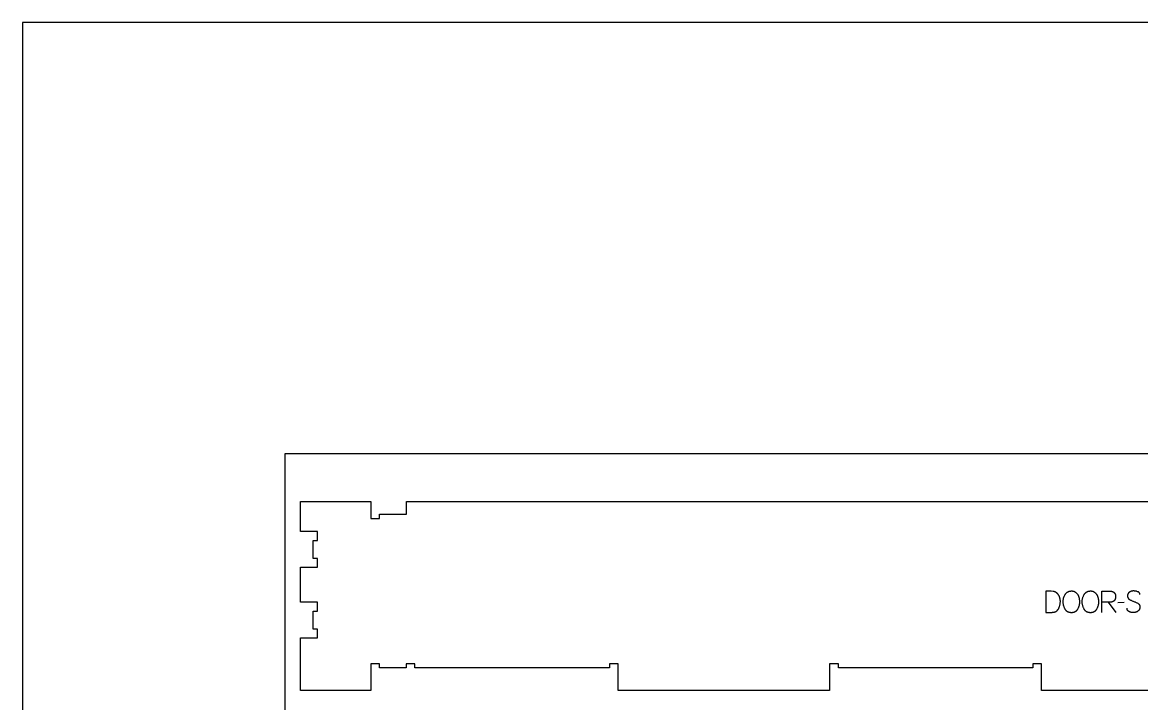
# Model space of a CAD drawing. Extents: x 0 to 4485, y 0 to 8771.
# Drawn here: x 0 to 1586, y 4629 to 5593 of the extents above; entities that cross this region are included whole.
import ezdxf

# ---------------------------------------------------------------- set-up
doc = ezdxf.new("R2010")
doc.units = 0
for name, color, linetype in [('0_SHEET_SPRUCEPLY_2440X122', 1, 'CONTINUOUS'), ('1_ANYTOOL_1MMDEEP_LABELS_S', 2, 'CONTINUOUS'), ('4_ANYTOOL_CUTTHROUGH_OUTSI', 5, 'CONTINUOUS'), ('DONOTCUT', 7, 'CONTINUOUS')]:
    doc.layers.add(name, color=color, linetype=linetype)

msp = doc.modelspace()

# ---------------------------------------------------------------- linework, layer by layer
at = {"layer": '0_SHEET_SPRUCEPLY_2440X122'}
msp.add_lwpolyline([(371.7, 4982.6), (371.7, 3762.6), (2811.7, 3762.6), (2811.7, 4982.6)], close=True, dxfattribs=at)
at = {"layer": '1_ANYTOOL_1MMDEEP_LABELS_S', "color": 2}
for points in [[(1450.5, 4788.1), (1450.5, 4758.1), (1459, 4758.2), (1459.4, 4758.2), (1459.8, 4758.3), (1460.2, 4758.3), (1460.6, 4758.3), (1461, 4758.4), (1461.4, 4758.4), (1461.7, 4758.5), (1462.1, 4758.6), (1462.4, 4758.7), (1462.8, 4758.8), (1463.1, 4758.9), (1463.4, 4759), (1463.7, 4759.1), (1463.9, 4759.2), (1464, 4759.2), (1464.2, 4759.3), (1464.3, 4759.4), (1464.5, 4759.5), (1464.6, 4759.5), (1464.8, 4759.6), (1464.9, 4759.7), (1465.1, 4759.8), (1465.2, 4759.9), (1465.3, 4760), (1465.5, 4760), (1465.6, 4760.1), (1465.7, 4760.2), (1465.9, 4760.3), (1466, 4760.4), (1466.1, 4760.5), (1466.2, 4760.6), (1466.4, 4760.7), (1466.5, 4760.9), (1466.6, 4761), (1466.7, 4761.1), (1466.8, 4761.2), (1466.9, 4761.3), (1467, 4761.4), (1467.1, 4761.6), (1467.2, 4761.7), (1467.3, 4761.8), (1467.4, 4762), (1467.5, 4762.1), (1467.6, 4762.2), (1467.7, 4762.4), (1467.9, 4762.7), (1468.1, 4762.9), (1468.3, 4763.2), (1468.6, 4763.9), (1468.9, 4764.5), (1469.1, 4765.1), (1469.4, 4765.8), (1469.6, 4766.4), (1469.9, 4767), (1470, 4767.7), (1470.2, 4768.4), (1470.4, 4769), (1470.5, 4769.7), (1470.6, 4770.4), (1470.7, 4771.1), (1470.8, 4771.7), (1470.8, 4772.4), (1470.9, 4773.1), (1470.9, 4773.8), (1470.9, 4774.4), (1470.8, 4775), (1470.8, 4775.6), (1470.7, 4776.2), (1470.6, 4776.8), (1470.6, 4777), (1470.5, 4777.3), (1470.5, 4777.6), (1470.4, 4777.9), (1470.3, 4778.2), (1470.3, 4778.4), (1470.2, 4778.7), (1470.1, 4779), (1470, 4779.3), (1469.9, 4779.5), (1469.8, 4779.8), (1469.7, 4780.1), (1469.6, 4780.3), (1469.5, 4780.6), (1469.2, 4781.1), (1469, 4781.6), (1468.7, 4782.2), (1468.4, 4782.7), (1468.2, 4783), (1468, 4783.3), (1467.8, 4783.6), (1467.6, 4783.8), (1467.4, 4784.1), (1467.2, 4784.4), (1467, 4784.6), (1466.7, 4784.9), (1466.5, 4785.1), (1466.3, 4785.3), (1466.1, 4785.5), (1465.8, 4785.7), (1465.6, 4785.9), (1465.4, 4786.1), (1465.1, 4786.3), (1464.9, 4786.4), (1464.6, 4786.6), (1464.4, 4786.8), (1464.1, 4786.9), (1463.9, 4787), (1463.6, 4787.1), (1463.3, 4787.3), (1463.1, 4787.4), (1462.8, 4787.5), (1462.5, 4787.5), (1462.2, 4787.6), (1461.9, 4787.7), (1461.7, 4787.7), (1461.4, 4787.8), (1461.1, 4787.8), (1460.8, 4787.8), (1460.5, 4787.9), (1458, 4788), (1455.6, 4788.1), (1453, 4788.1)], [(1486.9, 4788.5), (1487.3, 4788.5), (1487.7, 4788.5), (1488, 4788.4), (1488.4, 4788.4), (1488.6, 4788.4), (1488.7, 4788.3), (1488.9, 4788.3), (1489.1, 4788.3), (1489.2, 4788.2), (1489.4, 4788.2), (1489.6, 4788.2), (1489.7, 4788.1), (1489.9, 4788.1), (1490, 4788), (1490.2, 4788), (1490.3, 4787.9), (1490.5, 4787.9), (1490.6, 4787.8), (1490.8, 4787.7), (1490.9, 4787.7), (1491.1, 4787.6), (1491.2, 4787.5), (1491.4, 4787.4), (1491.5, 4787.4), (1491.6, 4787.3), (1491.8, 4787.2), (1491.9, 4787.1), (1492, 4787), (1492.3, 4786.8), (1492.6, 4786.6), (1492.8, 4786.4), (1493, 4786.2), (1493.3, 4786), (1493.5, 4785.8), (1493.7, 4785.6), (1494, 4785.3), (1494.2, 4785.1), (1494.4, 4784.9), (1494.6, 4784.6), (1494.8, 4784.3), (1495, 4784.1), (1495.1, 4783.8), (1495.3, 4783.5), (1495.5, 4783.3), (1495.7, 4783), (1495.8, 4782.7), (1496, 4782.4), (1496.1, 4782.1), (1496.3, 4781.8), (1496.4, 4781.5), (1496.5, 4781.2), (1496.7, 4780.9), (1496.8, 4780.6), (1496.9, 4780.2), (1497, 4779.9), (1497.1, 4779.6), (1497.2, 4779.3), (1497.3, 4778.9), (1497.4, 4778.6), (1497.5, 4778.2), (1497.6, 4777.6), (1497.7, 4776.9), (1497.8, 4776.2), (1497.9, 4775.6), (1498, 4774.9), (1498, 4774.3), (1498.1, 4773.6), (1498.1, 4773), (1498.1, 4772.3), (1498, 4771.7), (1498, 4771.1), (1497.9, 4770.4), (1497.8, 4769.8), (1497.7, 4769.2), (1497.6, 4768.5), (1497.4, 4767.9), (1497.2, 4767.2), (1497, 4766.6), (1496.8, 4766), (1496.5, 4765.3), (1496.3, 4764.7), (1496, 4764.1), (1495.7, 4763.4), (1495.3, 4762.8), (1495.1, 4762.5), (1495, 4762.2), (1494.8, 4761.9), (1494.6, 4761.6), (1494.4, 4761.3), (1494.2, 4761), (1494, 4760.8), (1493.7, 4760.5), (1493.6, 4760.4), (1493.5, 4760.3), (1493.4, 4760.2), (1493.3, 4760.1), (1493.2, 4760), (1493, 4759.9), (1492.9, 4759.8), (1492.8, 4759.7), (1492.7, 4759.6), (1492.6, 4759.5), (1492.4, 4759.4), (1492.3, 4759.3), (1492.2, 4759.2), (1492, 4759.1), (1491.9, 4759), (1491.8, 4759), (1491.6, 4758.9), (1491.5, 4758.8), (1491.3, 4758.7), (1491.2, 4758.7), (1491.1, 4758.6), (1490.9, 4758.5), (1490.8, 4758.5), (1490.6, 4758.4), (1490.5, 4758.3), (1490.3, 4758.3), (1490.2, 4758.2), (1490, 4758.2), (1489.7, 4758.1), (1489.4, 4758), (1489.1, 4757.9), (1488.7, 4757.9), (1488.4, 4757.8), (1488, 4757.8), (1487.7, 4757.7), (1487.3, 4757.7), (1487, 4757.7), (1486.6, 4757.7), (1486.2, 4757.7), (1485.8, 4757.7), (1485.5, 4757.7), (1485.1, 4757.8), (1484.8, 4757.8), (1484.4, 4757.9), (1484.1, 4757.9), (1483.7, 4758), (1483.4, 4758.1), (1483.1, 4758.2), (1482.9, 4758.2), (1482.8, 4758.3), (1482.6, 4758.3), (1482.5, 4758.4), (1482.3, 4758.5), (1482.2, 4758.5), (1482, 4758.6), (1481.9, 4758.7), (1481.7, 4758.7), (1481.6, 4758.8), (1481.4, 4758.9), (1481.3, 4759), (1481.1, 4759.1), (1481, 4759.1), (1480.9, 4759.2), (1480.7, 4759.3), (1480.6, 4759.4), (1480.5, 4759.5), (1480.3, 4759.6), (1480.2, 4759.7), (1480.1, 4759.8), (1480, 4759.9), (1479.8, 4760), (1479.7, 4760.1), (1479.6, 4760.2), (1479.5, 4760.4), (1479.4, 4760.5), (1479.3, 4760.6), (1479.1, 4760.7), (1479, 4760.8), (1478.8, 4761.1), (1478.6, 4761.4), (1478.4, 4761.6), (1478.2, 4761.9), (1478, 4762.2), (1477.8, 4762.5), (1477.7, 4762.9), (1477.3, 4763.5), (1477, 4764.2), (1476.7, 4764.8), (1476.5, 4765.5), (1476.2, 4766.1), (1476, 4766.8), (1475.8, 4767.4), (1475.6, 4768.1), (1475.4, 4768.7), (1475.3, 4769.4), (1475.2, 4770), (1475.1, 4770.7), (1475, 4771.3), (1474.9, 4772), (1474.9, 4772.6), (1474.9, 4773.3), (1474.9, 4774), (1474.9, 4774.7), (1475, 4775.3), (1475.1, 4776), (1475.2, 4776.7), (1475.3, 4777.3), (1475.5, 4778), (1475.6, 4778.7), (1475.8, 4779.3), (1476, 4779.9), (1476.3, 4780.6), (1476.5, 4781.2), (1476.8, 4781.8), (1477.1, 4782.5), (1477.4, 4783.1), (1477.8, 4783.7), (1478, 4784), (1478.2, 4784.3), (1478.4, 4784.5), (1478.6, 4784.8), (1478.8, 4785.1), (1479, 4785.3), (1479.2, 4785.5), (1479.5, 4785.8), (1479.6, 4785.9), (1479.7, 4786), (1479.8, 4786.1), (1479.9, 4786.2), (1480.1, 4786.3), (1480.2, 4786.4), (1480.3, 4786.5), (1480.4, 4786.6), (1480.6, 4786.7), (1480.7, 4786.8), (1480.8, 4786.9), (1481, 4787), (1481.1, 4787), (1481.2, 4787.1), (1481.4, 4787.2), (1481.5, 4787.3), (1481.7, 4787.4), (1481.8, 4787.4), (1482.1, 4787.6), (1482.4, 4787.7), (1482.7, 4787.8), (1483, 4787.9), (1483.4, 4788), (1483.7, 4788.1), (1484, 4788.2), (1484.4, 4788.3), (1484.7, 4788.3), (1485.1, 4788.4), (1485.4, 4788.4), (1485.8, 4788.4), (1486.2, 4788.5), (1486.6, 4788.5)], [(1513.9, 4788.5), (1514.3, 4788.5), (1514.6, 4788.5), (1515, 4788.4), (1515.3, 4788.4), (1515.5, 4788.4), (1515.7, 4788.3), (1515.9, 4788.3), (1516, 4788.3), (1516.2, 4788.2), (1516.4, 4788.2), (1516.5, 4788.2), (1516.7, 4788.1), (1516.8, 4788.1), (1517, 4788), (1517.1, 4788), (1517.3, 4787.9), (1517.5, 4787.9), (1517.6, 4787.8), (1517.7, 4787.7), (1517.9, 4787.7), (1518, 4787.6), (1518.2, 4787.5), (1518.3, 4787.4), (1518.5, 4787.4), (1518.6, 4787.3), (1518.7, 4787.2), (1518.9, 4787.1), (1519, 4787), (1519.3, 4786.8), (1519.5, 4786.6), (1519.8, 4786.4), (1520, 4786.2), (1520.2, 4786), (1520.5, 4785.8), (1520.7, 4785.6), (1520.9, 4785.3), (1521.1, 4785.1), (1521.3, 4784.9), (1521.5, 4784.6), (1521.7, 4784.3), (1521.9, 4784.1), (1522.1, 4783.8), (1522.3, 4783.5), (1522.5, 4783.3), (1522.6, 4783), (1522.8, 4782.7), (1522.9, 4782.4), (1523.1, 4782.1), (1523.2, 4781.8), (1523.4, 4781.5), (1523.5, 4781.2), (1523.6, 4780.9), (1523.7, 4780.6), (1523.9, 4780.2), (1524, 4779.9), (1524.1, 4779.6), (1524.2, 4779.3), (1524.3, 4778.9), (1524.3, 4778.6), (1524.4, 4778.2), (1524.6, 4777.6), (1524.7, 4776.9), (1524.8, 4776.2), (1524.9, 4775.6), (1525, 4774.9), (1525, 4774.3), (1525, 4773.6), (1525, 4773), (1525, 4772.3), (1525, 4771.7), (1524.9, 4771.1), (1524.9, 4770.4), (1524.8, 4769.8), (1524.7, 4769.2), (1524.5, 4768.5), (1524.4, 4767.9), (1524.2, 4767.2), (1524, 4766.6), (1523.7, 4766), (1523.5, 4765.3), (1523.2, 4764.7), (1522.9, 4764.1), (1522.6, 4763.4), (1522.3, 4762.8), (1522.1, 4762.5), (1521.9, 4762.2), (1521.7, 4761.9), (1521.5, 4761.6), (1521.3, 4761.3), (1521.1, 4761), (1520.9, 4760.8), (1520.7, 4760.5), (1520.6, 4760.4), (1520.5, 4760.3), (1520.4, 4760.2), (1520.2, 4760.1), (1520.1, 4760), (1520, 4759.9), (1519.9, 4759.8), (1519.8, 4759.7), (1519.6, 4759.6), (1519.5, 4759.5), (1519.4, 4759.4), (1519.3, 4759.3), (1519.1, 4759.2), (1519, 4759.1), (1518.9, 4759), (1518.7, 4759), (1518.6, 4758.9), (1518.4, 4758.8), (1518.3, 4758.7), (1518.2, 4758.7), (1518, 4758.6), (1517.9, 4758.5), (1517.7, 4758.5), (1517.6, 4758.4), (1517.4, 4758.3), (1517.3, 4758.3), (1517.1, 4758.2), (1517, 4758.2), (1516.7, 4758.1), (1516.3, 4758), (1516, 4757.9), (1515.7, 4757.9), (1515.3, 4757.8), (1515, 4757.8), (1514.6, 4757.7), (1514.3, 4757.7), (1513.9, 4757.7), (1513.6, 4757.7), (1513.2, 4757.7), (1512.8, 4757.7), (1512.4, 4757.7), (1512.1, 4757.8), (1511.7, 4757.8), (1511.4, 4757.9), (1511, 4757.9), (1510.7, 4758), (1510.4, 4758.1), (1510, 4758.2), (1509.9, 4758.2), (1509.7, 4758.3), (1509.6, 4758.3), (1509.4, 4758.4), (1509.3, 4758.5), (1509.1, 4758.5), (1509, 4758.6), (1508.8, 4758.7), (1508.7, 4758.7), (1508.5, 4758.8), (1508.4, 4758.9), (1508.2, 4759), (1508.1, 4759.1), (1508, 4759.1), (1507.8, 4759.2), (1507.7, 4759.3), (1507.6, 4759.4), (1507.4, 4759.5), (1507.3, 4759.6), (1507.2, 4759.7), (1507.1, 4759.8), (1506.9, 4759.9), (1506.8, 4760), (1506.7, 4760.1), (1506.6, 4760.2), (1506.4, 4760.4), (1506.3, 4760.5), (1506.2, 4760.6), (1506.1, 4760.7), (1506, 4760.8), (1505.8, 4761.1), (1505.6, 4761.4), (1505.4, 4761.6), (1505.2, 4761.9), (1505, 4762.2), (1504.8, 4762.5), (1504.6, 4762.9), (1504.3, 4763.5), (1504, 4764.2), (1503.7, 4764.8), (1503.4, 4765.5), (1503.2, 4766.1), (1502.9, 4766.8), (1502.7, 4767.4), (1502.6, 4768.1), (1502.4, 4768.7), (1502.2, 4769.4), (1502.1, 4770), (1502, 4770.7), (1502, 4771.3), (1501.9, 4772), (1501.9, 4772.6), (1501.9, 4773.3), (1501.9, 4774), (1501.9, 4774.7), (1502, 4775.3), (1502, 4776), (1502.1, 4776.7), (1502.3, 4777.3), (1502.4, 4778), (1502.6, 4778.7), (1502.8, 4779.3), (1503, 4779.9), (1503.2, 4780.6), (1503.5, 4781.2), (1503.8, 4781.8), (1504.1, 4782.5), (1504.4, 4783.1), (1504.8, 4783.7), (1504.9, 4784), (1505.1, 4784.3), (1505.3, 4784.5), (1505.5, 4784.8), (1505.7, 4785.1), (1506, 4785.3), (1506.2, 4785.5), (1506.4, 4785.8), (1506.5, 4785.9), (1506.6, 4786), (1506.8, 4786.1), (1506.9, 4786.2), (1507, 4786.3), (1507.1, 4786.4), (1507.3, 4786.5), (1507.4, 4786.6), (1507.5, 4786.7), (1507.7, 4786.8), (1507.8, 4786.9), (1507.9, 4787), (1508.1, 4787), (1508.2, 4787.1), (1508.3, 4787.2), (1508.5, 4787.3), (1508.6, 4787.4), (1508.8, 4787.4), (1509.1, 4787.6), (1509.4, 4787.7), (1509.7, 4787.8), (1510, 4787.9), (1510.3, 4788), (1510.6, 4788.1), (1511, 4788.2), (1511.3, 4788.3), (1511.7, 4788.3), (1512, 4788.4), (1512.4, 4788.4), (1512.8, 4788.4), (1513.1, 4788.5), (1513.5, 4788.5)]]:
    msp.add_lwpolyline(points, close=True, dxfattribs=at)
for points in [[(1529.9, 4758.1), (1529.9, 4788.1), (1541.3, 4788.1), (1541.8, 4788.1), (1542.3, 4788.1), (1542.5, 4788.1), (1542.7, 4788.1), (1542.9, 4788.1), (1543.2, 4788), (1543.4, 4788), (1543.6, 4788), (1543.8, 4787.9), (1544, 4787.9), (1544.2, 4787.8), (1544.4, 4787.8), (1544.6, 4787.7), (1544.8, 4787.7), (1545, 4787.6), (1545.1, 4787.5), (1545.3, 4787.5), (1545.5, 4787.4), (1545.7, 4787.3), (1545.8, 4787.2), (1546, 4787.1), (1546.1, 4787), (1546.3, 4787), (1546.4, 4786.9), (1546.6, 4786.8), (1546.7, 4786.6), (1546.9, 4786.5), (1547, 4786.4), (1547.1, 4786.3), (1547.3, 4786.2), (1547.4, 4786.1), (1547.5, 4785.9), (1547.6, 4785.8), (1547.7, 4785.7), (1547.8, 4785.5), (1547.9, 4785.4), (1548, 4785.2), (1548.1, 4785.1), (1548.2, 4784.9), (1548.3, 4784.8), (1548.4, 4784.6), (1548.5, 4784.4), (1548.6, 4784.3), (1548.6, 4784.1), (1548.7, 4783.9), (1548.8, 4783.7), (1548.8, 4783.6), (1548.9, 4783.4), (1548.9, 4783.2), (1549, 4783), (1549, 4782.8), (1549.1, 4782.6), (1549.1, 4782.4), (1549.1, 4782.1), (1549.2, 4781.9), (1549.2, 4781.7), (1549.2, 4781.5), (1549.2, 4781.3), (1549.3, 4780.8), (1549.3, 4780.3), (1549.3, 4780.1), (1549.3, 4780), (1549.2, 4779.8), (1549.2, 4779.6), (1549.2, 4779.4), (1549.2, 4779.3), (1549.2, 4779.1), (1549.1, 4778.9), (1549.1, 4778.8), (1549.1, 4778.6), (1549, 4778.4), (1549, 4778.2), (1549, 4778.1), (1548.9, 4777.9), (1548.9, 4777.8), (1548.8, 4777.6), (1548.8, 4777.4), (1548.7, 4777.3), (1548.6, 4777.1), (1548.6, 4777), (1548.5, 4776.8), (1548.4, 4776.6), (1548.3, 4776.5), (1548.3, 4776.3), (1548.2, 4776.2), (1548.1, 4776), (1548, 4775.9), (1547.9, 4775.7), (1547.8, 4775.6), (1547.7, 4775.4), (1547.6, 4775.3), (1547.5, 4775.1), (1547.4, 4775), (1547.3, 4774.8), (1547.1, 4774.7), (1547, 4774.6), (1546.9, 4774.4), (1546.8, 4774.3), (1546.6, 4774.2), (1546.5, 4774.1), (1546.4, 4774), (1546.2, 4773.9), (1546.1, 4773.8), (1546, 4773.7), (1545.8, 4773.6), (1545.7, 4773.5), (1545.5, 4773.4), (1545.4, 4773.3), (1545.2, 4773.3), (1545.1, 4773.2), (1544.9, 4773.1), (1544.8, 4773.1), (1544.6, 4773), (1544.5, 4773), (1544.3, 4772.9), (1544.1, 4772.9), (1544, 4772.8), (1543.8, 4772.8), (1543.6, 4772.8), (1543.4, 4772.7), (1543.3, 4772.7), (1543.1, 4772.7), (1542.9, 4772.7), (1541, 4772.6), (1538.9, 4772.6), (1530, 4772.6)], [(1583.6, 4783.6), (1583.6, 4783.8), (1583.6, 4783.8), (1583.6, 4783.9), (1583.6, 4784), (1583.6, 4784.1), (1583.6, 4784.2), (1583.6, 4784.3), (1583.6, 4784.4), (1583.6, 4784.5), (1583.5, 4784.5), (1583.5, 4784.6), (1583.5, 4784.7), (1583.5, 4784.8), (1583.5, 4784.9), (1583.4, 4785), (1583.4, 4785), (1583.4, 4785.1), (1583.3, 4785.2), (1583.3, 4785.3), (1583.3, 4785.3), (1583.2, 4785.4), (1583.2, 4785.5), (1583.2, 4785.5), (1583.1, 4785.6), (1583.1, 4785.7), (1583, 4785.8), (1583, 4785.8), (1583, 4785.9), (1582.9, 4786), (1582.9, 4786), (1582.8, 4786.1), (1582.8, 4786.1), (1582.7, 4786.2), (1582.7, 4786.3), (1582.6, 4786.3), (1582.5, 4786.4), (1582.5, 4786.4), (1582.4, 4786.5), (1582.4, 4786.5), (1582.3, 4786.6), (1582.2, 4786.7), (1582.2, 4786.7), (1582.1, 4786.8), (1582, 4786.8), (1581.9, 4786.9), (1581.9, 4786.9), (1581.8, 4786.9), (1581.7, 4787), (1581.6, 4787), (1581.5, 4787.1), (1581.5, 4787.1), (1581.3, 4787.2), (1581.1, 4787.3), (1580.9, 4787.4), (1580.7, 4787.4), (1580.6, 4787.5), (1580.4, 4787.5), (1579.5, 4787.8), (1578.7, 4788), (1578, 4788.1), (1577.2, 4788.3), (1576.8, 4788.3), (1576.4, 4788.4), (1576.1, 4788.4), (1575.7, 4788.4), (1575.3, 4788.5), (1575, 4788.5), (1574.6, 4788.5), (1574.2, 4788.5), (1574.1, 4788.5), (1573.9, 4788.5), (1573.7, 4788.5), (1573.5, 4788.5), (1573.3, 4788.4), (1573.1, 4788.4), (1572.9, 4788.4), (1572.7, 4788.4), (1572.5, 4788.3), (1572.4, 4788.3), (1572.2, 4788.3), (1572, 4788.2), (1571.8, 4788.2), (1571.6, 4788.1), (1571.5, 4788.1), (1571.3, 4788), (1571.1, 4788), (1570.9, 4787.9), (1570.8, 4787.8), (1570.6, 4787.8), (1570.4, 4787.7), (1570.2, 4787.6), (1570.1, 4787.5), (1569.9, 4787.5), (1569.7, 4787.4), (1569.6, 4787.3), (1569.4, 4787.2), (1569.3, 4787.1), (1569.1, 4787), (1568.9, 4786.9), (1568.8, 4786.8), (1568.6, 4786.7), (1568.5, 4786.6), (1568.3, 4786.4), (1568.2, 4786.3), (1568, 4786.2), (1567.9, 4786.1), (1567.8, 4785.9), (1567.7, 4785.8), (1567.5, 4785.7), (1567.4, 4785.5), (1567.3, 4785.4), (1567.2, 4785.2), (1567.1, 4785.1), (1567, 4784.9), (1566.9, 4784.8), (1566.8, 4784.6), (1566.8, 4784.5), (1566.7, 4784.3), (1566.6, 4784.1), (1566.6, 4784), (1566.5, 4783.8), (1566.4, 4783.6), (1566.4, 4783.4), (1566.3, 4783.2), (1566.3, 4783.1), (1566.3, 4782.9), (1566.2, 4782.7), (1566.2, 4782.5), (1566.2, 4782.3), (1566.2, 4782.1), (1566.2, 4781.9), (1566.1, 4781.7), (1566.1, 4781.5), (1566.1, 4781.2), (1566.2, 4781), (1566.2, 4780.8), (1566.2, 4780.6), (1566.2, 4780.4), (1566.2, 4780.2), (1566.3, 4780), (1566.3, 4779.8), (1566.4, 4779.7), (1566.4, 4779.5), (1566.5, 4779.3), (1566.5, 4779.1), (1566.6, 4779), (1566.6, 4779), (1566.6, 4778.9), (1566.7, 4778.8), (1566.7, 4778.7), (1566.8, 4778.6), (1566.8, 4778.5), (1566.9, 4778.5), (1566.9, 4778.4), (1566.9, 4778.3), (1567, 4778.2), (1567, 4778.2), (1567.1, 4778.1), (1567.1, 4778), (1567.2, 4777.9), (1567.3, 4777.9), (1567.3, 4777.8), (1567.4, 4777.7), (1567.4, 4777.6), (1567.5, 4777.6), (1567.5, 4777.5), (1567.6, 4777.4), (1567.7, 4777.4), (1567.7, 4777.3), (1567.9, 4777.2), (1568, 4777.1), (1568.2, 4776.9), (1568.3, 4776.8), (1568.5, 4776.7), (1568.6, 4776.6), (1568.8, 4776.5), (1569, 4776.4), (1569.7, 4776), (1570.4, 4775.6), (1571.2, 4775.3), (1571.9, 4774.9), (1572.7, 4774.6), (1573.5, 4774.2), (1574.3, 4773.9), (1575.1, 4773.6), (1576, 4773.3), (1576.8, 4773), (1577.6, 4772.6), (1578.3, 4772.3), (1579.1, 4771.9), (1579.8, 4771.5), (1580.5, 4771.1), (1581.2, 4770.7), (1581.4, 4770.6), (1581.5, 4770.4), (1581.7, 4770.3), (1581.7, 4770.3), (1581.8, 4770.2), (1581.9, 4770.1), (1582, 4770.1), (1582, 4770), (1582.1, 4769.9), (1582.2, 4769.9), (1582.2, 4769.8), (1582.3, 4769.7), (1582.4, 4769.7), (1582.4, 4769.6), (1582.5, 4769.5), (1582.5, 4769.5), (1582.6, 4769.4), (1582.6, 4769.3), (1582.7, 4769.2), (1582.7, 4769.2), (1582.8, 4769.1), (1582.8, 4769), (1582.9, 4768.9), (1582.9, 4768.9), (1583, 4768.8), (1583, 4768.7), (1583.1, 4768.6), (1583.1, 4768.5), (1583.1, 4768.4), (1583.2, 4768.4), (1583.2, 4768.3), (1583.2, 4768.2), (1583.3, 4768.1), (1583.3, 4768), (1583.3, 4767.9), (1583.4, 4767.8), (1583.4, 4767.7), (1583.4, 4767.5), (1583.5, 4767.4), (1583.5, 4767.2), (1583.6, 4767), (1583.6, 4766.8), (1583.6, 4766.5), (1583.6, 4766.3), (1583.6, 4766.1), (1583.6, 4765.9), (1583.6, 4765.7), (1583.6, 4765.5), (1583.6, 4765.2), (1583.6, 4765), (1583.5, 4764.8), (1583.5, 4764.5), (1583.5, 4764.3), (1583.4, 4764.1), (1583.4, 4763.9), (1583.3, 4763.7), (1583.3, 4763.5), (1583.2, 4763.3), (1583.1, 4763.1), (1583.1, 4762.9), (1583, 4762.7), (1582.9, 4762.5), (1582.8, 4762.3), (1582.7, 4762.1), (1582.6, 4762), (1582.5, 4761.8), (1582.4, 4761.6), (1582.3, 4761.5), (1582.2, 4761.3), (1582.1, 4761.1), (1582, 4761), (1581.8, 4760.8), (1581.7, 4760.7), (1581.5, 4760.6), (1581.4, 4760.4), (1581.3, 4760.3), (1581.1, 4760.2), (1580.9, 4760), (1580.8, 4759.9), (1580.6, 4759.8), (1580.4, 4759.7), (1580.1, 4759.4), (1579.7, 4759.2), (1579.3, 4759), (1579, 4758.9), (1578.6, 4758.7), (1578.2, 4758.6), (1578, 4758.5), (1577.8, 4758.4), (1577.6, 4758.4), (1577.4, 4758.3), (1577.2, 4758.2), (1577, 4758.2), (1576.8, 4758.1), (1576.7, 4758.1), (1576.5, 4758), (1576.3, 4758), (1576.1, 4758), (1575.9, 4757.9), (1575.7, 4757.9), (1575.5, 4757.9), (1575, 4757.8), (1574.6, 4757.8), (1574.2, 4757.8), (1573.8, 4757.8), (1573.4, 4757.8), (1573, 4757.8), (1572.6, 4757.9), (1572.2, 4757.9), (1571.8, 4758), (1571.4, 4758.1), (1571, 4758.2), (1570.7, 4758.3), (1570.3, 4758.4), (1569.9, 4758.5), (1569.6, 4758.7), (1569.2, 4758.8), (1568.9, 4759), (1568.5, 4759.2), (1568.2, 4759.3), (1568, 4759.4), (1567.8, 4759.6), (1567.7, 4759.7), (1567.5, 4759.8), (1567.4, 4759.9), (1567.2, 4760), (1567.1, 4760.1), (1567, 4760.2), (1566.8, 4760.4), (1566.7, 4760.5), (1566.6, 4760.6), (1566.5, 4760.7), (1566.4, 4760.8), (1566.4, 4760.9), (1566.3, 4761), (1566.3, 4761), (1566.2, 4761.1), (1566.2, 4761.2), (1566.1, 4761.2), (1566.1, 4761.3), (1566.1, 4761.4), (1566, 4761.5), (1566, 4761.5), (1565.9, 4761.6), (1565.9, 4761.7), (1565.9, 4761.8), (1565.8, 4761.8), (1565.8, 4761.9), (1565.8, 4762), (1565.7, 4762.1), (1565.7, 4762.2), (1565.7, 4762.2), (1565.6, 4762.4), (1565.6, 4762.6), (1565.5, 4762.7), (1565.5, 4762.9), (1565.5, 4763.1), (1565.5, 4763.3), (1565.4, 4763.5), (1565.4, 4763.6), (1565.4, 4763.8), (1565.4, 4764)], [(1538.9, 4772.6), (1549.4, 4758.1)], [(1561.4, 4772), (1552.6, 4771.9)]]:
    msp.add_lwpolyline(points, dxfattribs=at)
at = {"layer": '4_ANYTOOL_CUTTHROUGH_OUTSI', "color": 5}
msp.add_lwpolyline([(1743.8, 4647.5), (1444.3, 4647.5), (1444.3, 4685.5), (1431.8, 4685.5), (1431.8, 4679.5), (1156.3, 4679.5), (1156.3, 4685.5), (1143.8, 4685.5), (1143.8, 4647.5), (844.3, 4647.5), (844.3, 4685.5), (831.8, 4685.5), (831.8, 4679.5), (556.3, 4679.5), (556.3, 4685.5), (543.8, 4685.5), (543.8, 4679.5), (506.3, 4679.5), (506.3, 4685.5), (493.8, 4685.5), (493.8, 4647.5), (394.3, 4647.5), (394.3, 4722), (418.3, 4722), (418.3, 4734.5), (412.3, 4734.5), (412.3, 4760), (418.3, 4760), (418.3, 4772.5), (394.3, 4772.5), (394.3, 4822), (418.3, 4822), (418.3, 4834.5), (412.3, 4834.5), (412.3, 4860), (418.3, 4860), (418.3, 4872.5), (394.3, 4872.5), (394.3, 4915), (493.8, 4915), (493.8, 4891), (506.3, 4891), (506.3, 4897), (544.3, 4897), (544.3, 4915), (2343.8, 4915)], dxfattribs=at)
at = {"layer": 'DONOTCUT'}
msp.add_lwpolyline([(0, 0), (3183.4, 0), (3183.4, 5593.4), (0, 5593.4)], close=True, dxfattribs=at)

doc.saveas('drawing.dxf')
